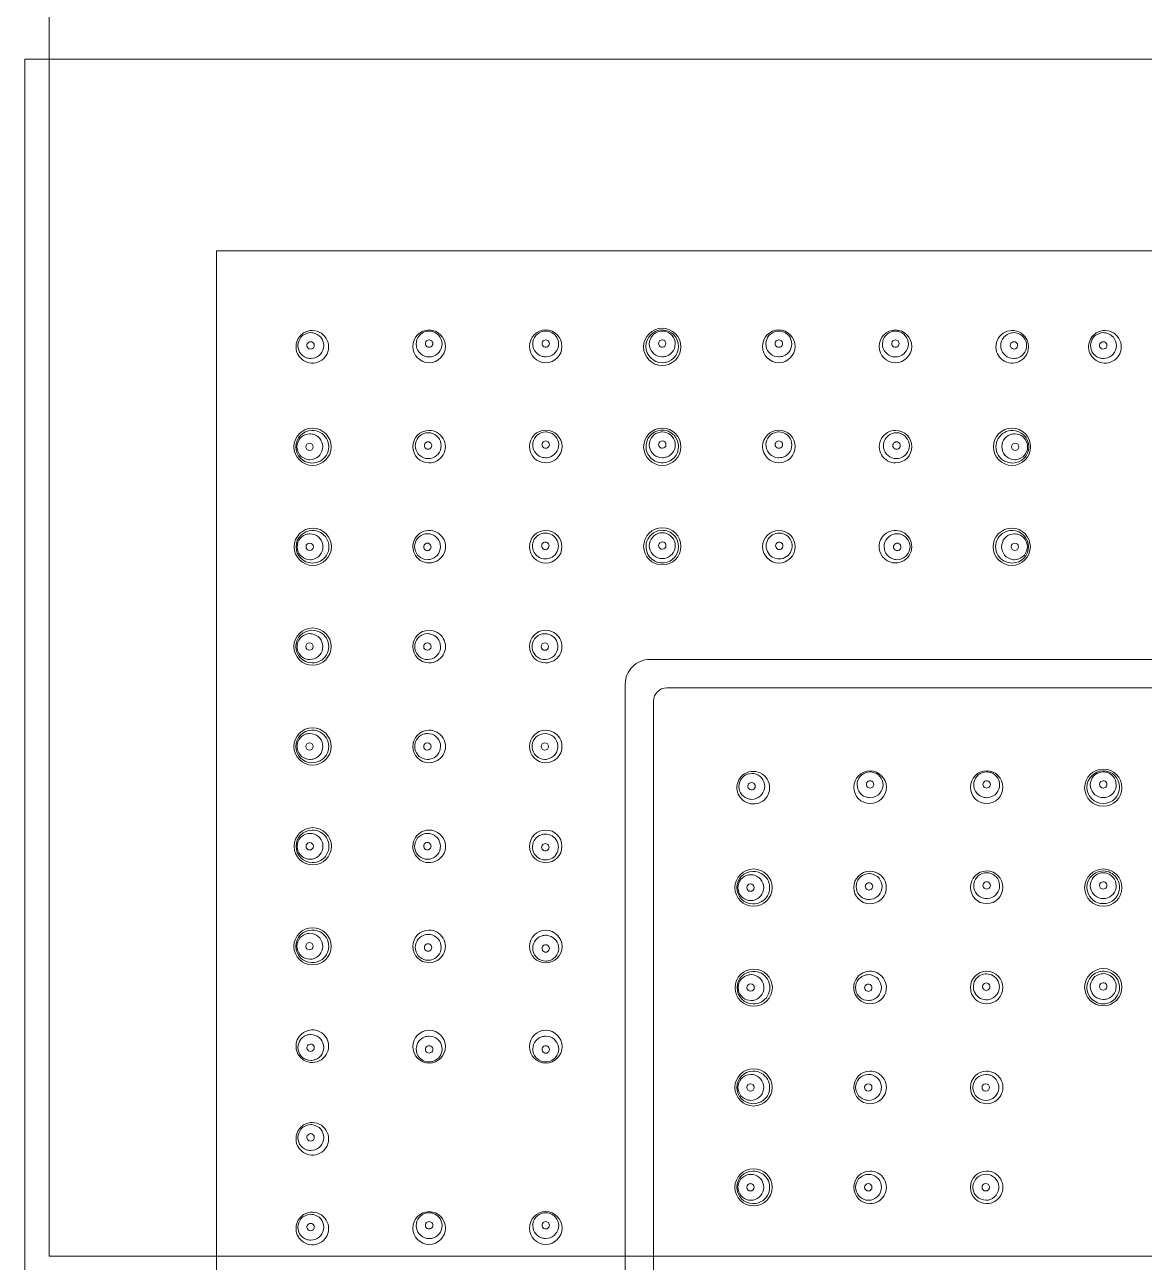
# Model space of a CAD drawing. Header units: metres. Extents: x -232 to 581, y 30 to 789.
# Drawn here: x 233.1104 to 233.2142, y 522.0939 to 522.2086 of the extents above; entities that cross this region are included whole.
import ezdxf

# ---------------------------------------------------------------- set-up
doc = ezdxf.new("R2010")
doc.units = ezdxf.units.M
doc.layers.add('ACERO', color=5, linetype='Continuous')
for name, color, linetype, lineweight in [('baños', 140, 'Continuous', 0), ('BOVEDILLA', 8, 'Continuous', 5), ('Columnas', 7, 'Continuous', 18)]:
    doc.layers.add(name, color=color, linetype=linetype, lineweight=lineweight)
doc.styles.get("Standard").update_dxf_attribs({"font": 'arial.ttf'})

# ---------------------------------------------------------------- blocks, each defined once
blk = doc.blocks.new('*U249')
at = {"layer": 'BOVEDILLA'}
blk.add_lwpolyline([(-0.2000000000001094, 0.25), (0.2000000000001023, 0.25), (0.2000000000001023, -0.25), (-0.2000000000001094, -0.25)], close=True, dxfattribs=at)
blk = doc.blocks.new('planta de entrepiso 20.03')
at = {"layer": 'ACERO', "color": 18, "linetype": 'ByBlock', "lineweight": -2, "true_color": 0x000000, "transparency": 16777216}
blk.add_blockref('*U249', (41.34198498640495, -36.66681850940245), dxfattribs=at)
blk = doc.blocks.new('A$C3bae67db')
at = {"layer": 'baños'}
for p, q in [((0.1443225757108735, 0.142043857970684), (0.1443225754321134, 0.05795731748658994)), ((0.1416938727786032, 0.1404659088862488), (0.1416938727786032, 0.05953413947369057)), ((0.05953425239812304, 0.05830626942536554), (0.1404660027303066, 0.05830626942536554)), ((0.05795743052766511, 0.05567756672882496), (0.1420428246007646, 0.05567756672882496))]:
    blk.add_line(p, q, dxfattribs=at)
for points in [[(0.2000001275641807, 0.2000000241799569), (1.275641352549428e-07, 0.2000000241799569), (1.275641352549428e-07, 2.417995403902751e-08), (0.2000001275641807, 2.417995403902751e-08)], [(0.1822216636463319, 0.1822215602621071), (0.01777859148198413, 0.1822215602621071), (0.01777859148198413, 0.0177784880978038), (0.1822216636463319, 0.0177784880978038)]]:
    blk.add_lwpolyline(points, close=True, dxfattribs=at)
for centre, radius in [((0.1139267016775989, 0.1000025633621178), 0.001726273626168971), ((0.1231651869033499, 0.1000025628189221), 0.001726273626168971), ((0.1324312144556075, 0.1000025628189221), 0.001726273626168971), ((0.1547765172470204, 0.0915192099047566), 0.001726273626168971), ((0.1640530075146867, 0.09154160218716001), 0.001726273626168971), ((0.09537011069431856, 0.0891052716333931), 0.0003427381330779128), ((0.1046301444341111, 0.0891052716333931), 0.0003427381330779128), ((0.09536712332959496, 0.0675740050237934), 0.001726273626168971), ((0.1046331317988347, 0.0675740050237934), 0.001726273626168971), ((0.1138886966356836, 0.06759639730619682), 0.001726273626168971), ((0.1231651869033499, 0.0675740050237934), 0.001726273626168971), ((0.1548145222889357, 0.05911304384883564), 0.001726273626168971), ((0.1640530075146867, 0.05911304439203136), 0.001726273626168971), ((0.173318640134104, 0.05911006940277375), 0.001726273626168971), ((0.1362579313056553, 0.04822083048440717), 0.0003427381330779128), ((0.1455179650454479, 0.04822083048440717), 0.0003427381330779128), ((0.1177224939035764, 0.02668658888557829), 0.001726273626168971), ((0.1269989841712427, 0.0267089811679817), 0.001726273626168971), ((0.1362545490080915, 0.02668658888557829), 0.001726273626168971), ((0.1455205574773313, 0.02668658888557829), 0.001726273626168971), ((0.1547761223141801, 0.0267089811679817), 0.001726273626168971), ((0.1640526125818464, 0.02668658888557829), 0.001726273626168971)]:
    blk.add_circle(centre, radius, dxfattribs=at)
for centre, radius, start, end in [((0.1138921335258942, 0.1000014311950324), 0.001506514668338149, 126.6365019344265, 180.0534909585633), ((0.1139883923346474, 0.1000060691141798), 0.001197938431549503, 359.8323604302385, 160.4660116733307), ((0.1139009838877314, 0.09999020582829843), 0.00152080370815291, 62.66042759306035, 126.6516953464654), ((0.1139074473687174, 0.1000000329565509), 0.001509106328667489, 15.44699995191785, 62.70706108587409), ((0.1231844412122314, 0.1000000324133552), 0.001509106328667489, 117.2929389141259, 164.5530000480822), ((0.1233439400072598, 0.1000060685709556), 0.001197938431549503, 19.53398832666936, 180.1676395697615), ((0.1231909046932174, 0.0999902052850743), 0.00152080370815291, 53.34830465353465, 117.3395724069396), ((0.1231997550550545, 0.1000014306518366), 0.001506514668338149, 359.9465090414367, 53.3634980655735), ((0.1324753326595669, 0.09998721846408642), 0.00152379913724904, 0.4815084169714707, 179.5184915830285), ((0.1327005071181588, 0.1000101427001923), 0.001193729488785252, 19.31883691994197, 180.4856673573453), ((0.1733140727449349, 0.1001681136695467), 0.001506273214753162, 99.63511704464479, 220.4695800463549), ((0.1734402821137078, 0.1000209591002701), 0.001200817506817739, 19.91561343165329, 180.0931729945744), ((0.1733119021703455, 0.1001518126118626), 0.001521988814155353, 328.366663832522, 99.45184743878444), ((0.1138921120802365, 0.1000036140691734), 0.001506496842203655, 180.1365117840078, 235.2142598131893), ((0.1139940529459977, 0.1000025937310554), 0.001204436081000226, 160.4002387764176, 180.1222094087611), ((0.1139875531652592, 0.09999905401377163), 0.001197933953633447, 179.9535721002179, 340.4661922248824), ((0.1139994284876025, 0.1000034537726933), 0.0003418063086853633, 359.4251909468629, 180.574809053137), ((0.1139994284876025, 0.1000016613177408), 0.0003417930261405343, 180.2743482528581, 359.7256517471419), ((0.1139818908565644, 0.1000025341220905), 0.001204434782080665, 340.4002334721913, 0.001426747796174793), ((0.1139136395447053, 0.1000023925303921), 0.001502509496179472, 325.0549561738853, 15.42316380291073), ((0.1231782490362434, 0.100002391987168), 0.001502509496179472, 164.5768361970892, 214.9450438261147), ((0.1233504414853428, 0.1000025335788948), 0.001204434782080665, 179.9985732522038, 199.5997665278087), ((0.1233447791768754, 0.09999905347057592), 0.001197933953633447, 199.5338077751176, 0.04642789978211763), ((0.1233689039610795, 0.1000034532294691), 0.0003418063086853633, 359.4251909468629, 180.574809053137), ((0.1233689039610795, 0.1000016607745167), 0.0003417930261405343, 180.2743482528581, 359.7256517471419), ((0.1231997765007122, 0.1000036135259492), 0.001506496842203655, 304.7857401868107, 359.8634882159906), ((0.1233382793959095, 0.1000025931878596), 0.001204436081000226, 359.8777905912389, 19.59976122358242), ((0.1324753326595669, 0.1000179995156927), 0.001523851350039296, 180.6758761340693, 359.3241238659307), ((0.1327146552545742, 0.1000025060600578), 0.001207837290240649, 180.1177322109262, 199.462431998533), ((0.1327026537757661, 0.09999550554436354), 0.001194191915340333, 199.3376033057018, 0.2167987931731728), ((0.1327375062136866, 0.1000045086041936), 0.0003407503923429775, 359.2459407059762, 180.7540592940236), ((0.1327375062136866, 0.1000005923474347), 0.0003407213562947965, 180.0955432162111, 359.9044567837889), ((0.1326609579090814, 0.09999552636644893), 0.001235887417606161, 0.2085192358103739, 19.35172783045692), ((0.1734356376564588, 0.1000188828871771), 0.001196171468180108, 179.9940856858028, 199.7164971101882), ((0.1734381148687785, 0.1000257161674298), 0.001200821812368165, 199.9835494131536, 0.09291659226688478), ((0.1734588334377545, 0.1000001475760754), 0.0003432313649668054, 110.3438179429309, 186.406851776728), ((0.1734560616412377, 0.1000000241799555), 0.000340463161306216, 186.4382666950108, 260.3435083406337), ((0.173458890532876, 0.1000020948653102), 0.0003414261719296849, 36.66222727331039, 110.4664079093241), ((0.1734582032268204, 0.1000024858231754), 0.0003417448353014675, 324.1962748123012, 36.54084338243083), ((0.1734427568749393, 0.1000277860672369), 0.00119617823364954, 359.9941310564691, 19.64854227943749), ((0.1139007706196367, 0.1000129530427145), 0.001519107682017091, 235.1470028587918, 325.0064798470243), ((0.1231911179613121, 0.1000129524994904), 0.001519107682017091, 214.9935201529758, 304.8529971412081), ((0.1733287946379019, 0.100157168698864), 0.001510474982378461, 219.7912758758021, 327.8576029366485), ((0.1734564565740779, 0.1000029991692131), 0.0003434622621792048, 260.361806671973, 324.2972788445858), ((0.1547774034986755, 0.09156306379213319), 0.001508167584307319, 0.9001850982249275, 179.1011506184335), ((0.1640521212630315, 0.09158545607456503), 0.001508167584307319, 0.8988493815665013, 179.0998149017747), ((0.1640501793613307, 0.09178627793871996), 0.001202478864778748, 0.3590424349740219, 159.9504803202513), ((0.1733287946379019, 0.09156480647271437), 0.001510474982378461, 32.14239706335145, 140.2087241241978), ((0.1547793454006037, 0.09176388565628812), 0.001202478864778748, 20.04951967974874, 179.640957565026), ((0.1547786320986884, 0.09180504966778003), 0.0003427216785174244, 0.3254488414049065, 179.6683356267581), ((0.1547913287991118, 0.09177124275450055), 0.001188702755491038, 0.00229199929753495, 19.91441721779088), ((0.1640381959625952, 0.09179363503690396), 0.001188702755491038, 160.0855827822087, 179.9977080007025), ((0.164050892663246, 0.09182744195018344), 0.0003427216785174244, 0.3316643732419094, 179.6745511585951), ((0.1640508924499695, 0.09183137253131335), 0.0003427216785175545, 180.3316643734357, 359.6745511584029), ((0.1733140727449349, 0.09155386150203171), 0.001506273214753162, 139.5304199536451, 260.3648829553553), ((0.1734356376564588, 0.09170309228440132), 0.001196171468180108, 160.2835028898118, 180.0059143141971), ((0.1734381148687785, 0.09169625900414857), 0.001200821812368165, 359.9070834077331, 160.0164505868466), ((0.1733119021703455, 0.09157016255971584), 0.001521988814155353, 260.5481525612156, 31.63333616747779), ((0.1734560616412377, 0.09172195099162295), 0.000340463161306216, 99.65649165936632, 173.5617333049894), ((0.1734564565740779, 0.09171897600236534), 0.0003434622621792048, 35.70272115541402, 99.63819332802701), ((0.1734582032268204, 0.09171948934840302), 0.0003417448353014675, 323.4591566175689, 35.80372518769882), ((0.0953673287696688, 0.0891897944403226), 0.001508196546264781, 359.5063520397071, 180.4925711315599), ((0.1046329263587609, 0.0891897944403226), 0.001508196546264781, 359.5074288684401, 180.4936479602929), ((0.113895818696335, 0.08918427319206756), 0.001515209523409549, 0.2469365196410936, 179.7554027190644), ((0.1231909587704081, 0.08918567323299698), 0.001515209523409549, 0.244597280935595, 179.7530634803589), ((0.1324749763084014, 0.08917733031159258), 0.001523801172583426, 0.5737534540958034, 179.4252485220948), ((0.154777441690177, 0.09153326621159508), 0.001508967363600021, 177.9698192432843, 2.177052033884066), ((0.1547655772292469, 0.09177146657094326), 0.001188687084480606, 180.0022010002266, 199.679499075616), ((0.1547775826986904, 0.09177882397440484), 0.001202472454991783, 199.8169514147223, 359.6410310933491), ((0.1547786323117375, 0.09180898024888151), 0.0003427216785175545, 180.3254488415971, 359.6683356265643), ((0.1640520830717573, 0.09155565849399849), 0.001508967363600021, 177.8229479661159, 2.030180756715632), ((0.1640519420630167, 0.09180121625680826), 0.001202472454991783, 180.358968906651, 340.1830485852777), ((0.1640639475326875, 0.09179385885334668), 0.001188687084480606, 340.320500924384, 359.9977989997734), ((0.1734402821137078, 0.09170101607130832), 0.001200817506817739, 179.9068270054256, 340.0843865683467), ((0.1734588334377545, 0.09172182759550296), 0.0003432313649668054, 173.5931482232722, 249.6561820570691), ((0.173458890532876, 0.09171988030626821), 0.0003414261719296849, 249.5335920906759, 323.3377727266896), ((0.1734427568749393, 0.09169418910434146), 0.00119617823364954, 340.3514577205627, 0.005868943530813565), ((0.0953710932307672, 0.08911670710454445), 0.001200198361899698, 180.0407498063049, 160.2387492971683), ((0.1046291618976625, 0.08911670710454445), 0.001200198361899698, 19.76125070283169, 359.9592501936951), ((0.1139618107721958, 0.08915878990261916), 0.001201160729709154, 157.4823809651803, 188.7029098754976), ((0.1139617511234405, 0.08917485403923564), 0.001195045438537086, 22.2327774254911, 158.1927723495052), ((0.113961810779017, 0.08915878990091386), 0.001201160736598691, 327.0834398431392, 22.94316871134812), ((0.1233429270056945, 0.0891941807547525), 0.001198002774692498, 19.54098476406944, 175.6504272075318), ((0.1233677063584651, 0.08919135762729269), 0.0003418119665338834, 359.8552793012769, 180.1515735499855), ((0.1233373638557964, 0.08919085208759014), 0.001204359554630129, 359.9984916965058, 19.6016971446696), ((0.1326996708607453, 0.08919975367322053), 0.001193765215403577, 19.32207125938354, 180.3634045924782), ((0.1327365518374677, 0.08919407473907626), 0.0003407568798300127, 359.6753688899595, 180.6539242679389), ((0.13268742587519, 0.08919229810322093), 0.001207791056576054, 359.9972663805075, 19.46362926669158), ((0.09536732874329346, 0.08918700170280403), 0.001508175096699564, 180.3864785172691, 359.6124446539787), ((0.09529917106959829, 0.08913625529719837), 0.001128460337495796, 160.0025846814546, 181.0359251744131), ((0.1046329263851362, 0.08918700170280403), 0.001508175096699564, 180.3875553460212, 359.6135214827309), ((0.1047010840588314, 0.08913625529719837), 0.001128460337495796, 358.9640748255869, 19.99741531854547), ((0.1138958184205308, 0.0891977844425682), 0.001515211808342921, 180.2663152946292, 359.7360239440766), ((0.1139618107794718, 0.08915878990125492), 0.001201160737011495, 188.7029097774981, 327.0834398944908), ((0.1139779994607011, 0.0891510714640944), 0.0003418119665339049, 179.8484264500145, 0.1447206987231602), ((0.1139779995664298, 0.08915283907781912), 0.0003418119665338834, 359.8484264500146, 180.1447206987231), ((0.1231909590462124, 0.08919918448349762), 0.001515211808342921, 180.2639760559234, 359.7336847053708), ((0.1233541292344285, 0.08919191523292369), 0.001209345381516621, 175.5836531630927, 199.5814432629045), ((0.1233437258139816, 0.08918731661173496), 0.001198002720139636, 199.5409825423229, 0.1675718781782871), ((0.1233677064641938, 0.08918959001353954), 0.0003418119665339049, 179.8552793012768, 0.1515735499854856), ((0.1324749765769297, 0.08920814127750276), 0.001523803867774046, 180.5837768436947, 359.4152251325286), ((0.1327137207135252, 0.08919212453655945), 0.001207791059114692, 179.9972673894018, 199.4636292400845), ((0.1327014757236498, 0.08918466896670196), 0.001193765217027741, 199.3220713678814, 0.3634036108910048), ((0.1327365630131112, 0.08919018572040471), 0.0003407458622599414, 180.0000000000635, 0.3292931579268081), ((0.154786836550576, 0.08073556000089965), 0.001509211767642307, 346.828532229629, 179.243894026229), ((0.1547810611678155, 0.0808845148123929), 0.001200928035992184, 19.83266307732556, 180.07419896696), ((0.1640625269920033, 0.0807391002448945), 0.001510641993610608, 0.5809473250861245, 179.4860116572814), ((0.1641505201607938, 0.08082154378626782), 0.001200928035992184, 359.92580103304, 160.1673369226745), ((0.1733614606739788, 0.08071486925328131), 0.001523564837230641, 0.5749321923366639, 179.4273566964525), ((0.1735862064351945, 0.08073844151624243), 0.00119389333313216, 359.6410510969565, 160.6700218788731), ((0.1547853672098167, 0.0807235303286653), 0.001507949430811743, 178.7861149333493, 347.2863113225147), ((0.1547798548890764, 0.08088295959148795), 0.00119972075021922, 180, 199.6894084976491), ((0.1547802005598182, 0.08088561439151576), 0.001200943033476937, 199.8031047080193, 0.06684714840780348), ((0.1547664994543734, 0.08089826109928921), 0.0003424123588573842, 0.09251265869286474, 180.098022152865), ((0.1547664995091704, 0.08089822817506942), 0.0003424123588572697, 180.092512941707, 0.09802186985085153), ((0.1547814238101832, 0.08088707946535223), 0.001199718968097798, 359.996946844907, 19.72332169044347), ((0.1640625266116071, 0.08073975106810494), 0.001510635915196017, 179.5106951228642, 0.5562638595076828), ((0.1641513807687911, 0.08082264336539069), 0.001200943033476937, 179.9331528515922, 340.1968952919807), ((0.1641501575181987, 0.08082410843922716), 0.001199718968097798, 160.2766783095566, 180.003053155093), ((0.1641650818194389, 0.08083525714891593), 0.0003424123588572697, 179.9019781301492, 359.907487058293), ((0.164165081874236, 0.08083529007316415), 0.0003424123588573842, 359.901977847135, 179.9074873413072), ((0.1641517264395329, 0.08081998856536288), 0.00119972075021922, 340.3105915023508, 0), ((0.1733614600732576, 0.0807449452451543), 0.001523560504830024, 180.5584262577229, 359.4438626310407), ((0.173584445973594, 0.08072361626693336), 0.001193893552601191, 179.6382842799193, 340.6700129615115), ((0.1735982511823035, 0.08073115342241621), 0.001207674969753276, 160.5328952600329, 180), ((0.1736210393162505, 0.08073312284150447), 0.0003407760450880885, 359.6740150187168, 180.3195815854411), ((0.1736210391018371, 0.0807292832488109), 0.0003407760450881728, 179.6740150186533, 0.3195815855062213), ((0.1735724013722315, 0.0807309041129507), 0.00120767496975197, 340.5328952513857, 0.00274696578805152), ((0.09536749553893742, 0.07839150085185764), 0.001508573317714411, 358.8207356911439, 181.1783762100055), ((0.09536814589654341, 0.07823566580440655), 0.00120197248215199, 0.1605960866830021, 160.2331046607045), ((0.1046327595894923, 0.07839150085185764), 0.001508573317714411, 358.8216237899945, 181.1792643088561), ((0.1046321092318863, 0.07823566580440655), 0.00120197248215199, 19.76689533929529, 179.839403913317), ((0.1138975465984799, 0.07839207688228811), 0.001507949430811743, 12.71368867748525, 181.2138850666507), ((0.1138923799484814, 0.07822999281943765), 0.001200943033476937, 359.9331528515922, 160.1968952919805), ((0.1231747060002704, 0.07837585614284848), 0.001510635915196017, 359.4437361404923, 180.4893048771358), ((0.1232635601574543, 0.07829296384556272), 0.001200943033476937, 19.80310470801955, 180.0668471484078), ((0.132474034394761, 0.0783676869765415), 0.001523560504830024, 0.5561373689593011, 179.441573742277), ((0.1326970202950974, 0.07838901595476244), 0.001193893552601191, 19.32998703848845, 180.3617157200807), ((0.09536749544457734, 0.07837916770522924), 0.001508369991397104, 180.7099927432195, 359.2891192542868), ((0.09536296503841868, 0.0782389326812094), 0.001195992791243886, 160.2964487053673, 179.9991928352202), ((0.0953689405916407, 0.07824231153565364), 0.001201973046303671, 180.1602606542315, 340.0846719199311), ((0.09536871337598996, 0.0782146922411684), 0.0003427171174496419, 0.1454795033560317, 179.8585834045856), ((0.09536871331505381, 0.07821640832047905), 0.000342717117449731, 180.1454795032274, 359.8585834046492), ((0.0953741167763269, 0.0782390521825036), 0.001195996880989198, 340.1470106921285, 359.9991694389859), ((0.1046327596838523, 0.07837916770522924), 0.001508369991397104, 180.7108807457132, 359.2900072567805), ((0.1046261383523301, 0.0782390521825036), 0.001195996880989198, 180.0008305610141, 199.8529893078715), ((0.104631314536789, 0.07824231153565364), 0.001201973046303671, 199.915328080069, 359.8397393457685), ((0.1046315417524397, 0.0782146922411684), 0.0003427171174496419, 0.1414165954143968, 179.854520496644), ((0.1046315418133759, 0.07821640832047905), 0.000342717117449731, 180.1414165953509, 359.8545204967726), ((0.104637290090011, 0.0782389326812094), 0.001195992791243886, 0.0008071647797915169, 19.70355129463271), ((0.1138990159392392, 0.07838004721005376), 0.001509211767642307, 180.756105973771, 13.17146777037103), ((0.1138932405564788, 0.07823109239856052), 0.001200928035992184, 179.92580103304, 340.1673369226742), ((0.1138920342777396, 0.07823264761946547), 0.00119972075021922, 160.3105915023508, 180), ((0.1138786788430366, 0.0782173461116642), 0.0003424123588573842, 179.9019778471349, 359.9074873413071), ((0.1138786788978337, 0.078217379035884), 0.0003424123588572697, 359.9019781301491, 179.907487058293), ((0.1138936031990738, 0.07822852774560118), 0.001199718968097798, 340.2766783095563, 0.003053155092960894), ((0.1231747063806665, 0.07837650696605891), 0.001510641993610608, 180.5139883427186, 359.4190526749139), ((0.1232623369068619, 0.07829149877172625), 0.001199718968097798, 179.996946844907, 199.7233216904437), ((0.123262699549457, 0.07829406342468559), 0.001200928035992184, 199.8326630773257, 0.07419896695995848), ((0.1232772612081021, 0.07828035006203748), 0.0003424123588572697, 0.09251294170702966, 180.0980218698508), ((0.1232772612628992, 0.07828031713778927), 0.0003424123588573842, 180.0925126586928, 0.09802215286506169), ((0.1232639058281961, 0.07829561864559054), 0.00119972075021922, 0, 19.68940849764915), ((0.1324740349954823, 0.0783977629684145), 0.001523564837230641, 180.5726433035458, 359.4250678076634), ((0.1327108255040343, 0.07838147879927959), 0.001207674969753276, 180, 199.4671047399674), ((0.1326987807566979, 0.07837419070545337), 0.00119389333313216, 199.3299781211269, 0.3589489030434814), ((0.1327336134233406, 0.0783833489728849), 0.0003407760450881728, 359.6804184144938, 180.3259849813467), ((0.1327336136377539, 0.07837950938019134), 0.0003407760450880885, 179.6804184145589, 0.3259849812831996), ((0.1326849756937349, 0.07838172810874511), 0.00120767496975197, 359.997253034212, 19.4671047486143), ((0.1547836390318675, 0.06991782276838521), 0.001515211808342921, 0.2639760559234214, 179.7336847053708), ((0.1640787796575491, 0.0699164227274558), 0.001515211808342921, 0.2663152946292405, 179.7360239440766), ((0.1733624022554263, 0.06990449094419304), 0.001523803867774046, 0.5847748674714536, 179.4162231563053), ((0.1548496313835326, 0.06995681730833425), 0.001201160729709154, 171.2970901245023, 202.5176190348198), ((0.1548496313908085, 0.0699568173096985), 0.001201160737011495, 32.91656010550902, 171.2970902225019), ((0.1548658200720379, 0.06996453574685901), 0.0003418119665339049, 359.8552793012769, 180.1515735499855), ((0.1548496313903538, 0.06995681731003955), 0.001201160736598691, 337.0568312886517, 32.91656015686062), ((0.1642419498457652, 0.06992369197802972), 0.001209345381516621, 160.4185567370938, 184.4163468369075), ((0.1642315464253183, 0.06992829059921846), 0.001198002720139636, 359.8324281218217, 160.4590174576769), ((0.1642555270755306, 0.06992601719741387), 0.0003418119665339049, 359.8484264500146, 180.1447206987231), ((0.1736011463920217, 0.06992050768513636), 0.001207791059114692, 160.5363707599157, 180.0027326105982), ((0.1735889014021463, 0.06992796325499384), 0.001193765217027741, 359.636596389109, 160.6779286321186), ((0.1736239886916078, 0.06992244650129109), 0.0003407458622599414, 359.6707068420732, 179.9999999999365), ((0.09536732375926249, 0.06756132956913774), 0.001508910434373833, 357.9993150835641, 182.0003996025396), ((0.1046329313691672, 0.06756132956913774), 0.001508910434373833, 357.9996003974603, 182.0006849164359), ((0.1138896210788403, 0.06758234099935834), 0.001508967363600021, 357.8229479661159, 182.0301807567156), ((0.1231642624604206, 0.06755994871695492), 0.001508967363600021, 357.9698192432843, 182.1770520338841), ((0.1324266470664384, 0.0675587707196641), 0.001506273214753162, 99.63511704464473, 220.4695800463546), ((0.132424476491849, 0.06754246966197996), 0.001521988814155353, 328.3666638325218, 99.45184743878438), ((0.1547836393076718, 0.06993133401888585), 0.001515209523409549, 180.2445972809356, 359.7530634803589), ((0.1548495717347773, 0.06994075317171777), 0.001195045438537086, 201.8072276504948, 337.7672225745089), ((0.1548658201777666, 0.06996276813313429), 0.0003418119665338834, 179.8552793012768, 0.1515735499854856), ((0.1640787793817449, 0.06992993397795644), 0.001515209523409549, 180.2469365196411, 359.7554027190644), ((0.1642307476170313, 0.06992142645620092), 0.001198002774692498, 184.3495727924682, 340.4590152359306), ((0.1642555269698018, 0.06992424958366072), 0.0003418119665338834, 179.8484264500145, 0.1447206987231602), ((0.1642251844671332, 0.06992475512336327), 0.001204359554630129, 340.3983028553304, 0.00150830349425744), ((0.173362401986898, 0.06993530191010322), 0.001523801172583426, 180.5747514779052, 359.4262465459042), ((0.1735870965392419, 0.06991287854847528), 0.001193765215403577, 179.6365954075218, 340.6779287406163), ((0.1736239775159643, 0.06991855748261955), 0.0003407568798300127, 179.346075732061, 0.324631110040522), ((0.1735748515534592, 0.06992033411847487), 0.001207791056576054, 340.5363707333082, 0.002733619492575247), ((0.09535497519681257, 0.06732625400791648), 0.001188978101211688, 160.3206322798199, 179.9979251928167), ((0.09536676056376336, 0.06731936279231121), 0.001202398407140004, 0.3318408663501854, 160.2005550083285), ((0.1046334945648937, 0.06731936279231121), 0.001202398407140004, 19.79944499167146, 179.6681591336499), ((0.1046452799316171, 0.06732625400791648), 0.001188978101211688, 0.002074807183306674, 19.67936772018006), ((0.1138777566179101, 0.06734414064001015), 0.001188687084480606, 160.3205009243842, 179.9977989997734), ((0.1138897620873536, 0.06733678323654857), 0.001202472454991783, 0.3589689066509878, 160.1830485852777), ((0.1231641214516799, 0.06731439095414515), 0.001202472454991783, 19.81695141472233, 179.641031093349), ((0.1231761269213507, 0.06732174835760674), 0.001188687084480606, 0.002201000226615922, 19.67949907561579), ((0.1325528564352112, 0.06741161615038749), 0.001200817506817739, 19.91561343165329, 180.0931729945744), ((0.1325714648543794, 0.0673927519154276), 0.0003414261719296849, 36.66222727331041, 110.4664079093241), ((0.1325553311964427, 0.06741844311735434), 0.00119617823364954, 359.9941310564691, 19.64854227943749), ((0.09536732368673029, 0.06753224788808865), 0.001508175294152605, 180.8961877184803, 359.1035269676771), ((0.09536844225425511, 0.06733361572710095), 0.001202467430117421, 180.3487255595719, 339.9526601246038), ((0.09536760711961279, 0.06728917523130207), 0.0003427214496676189, 0.3212440237048805, 179.6801582375024), ((0.09536760707254643, 0.06729300994097542), 0.0003427214496652206, 180.3212439525, 359.6801583086421), ((0.09538014580965637, 0.0673263715315997), 0.001188992995398989, 340.0872666414435, 359.9978397821129), ((0.1046329314416994, 0.06753224788808865), 0.001508175294152605, 180.8964730323229, 359.1038122815197), ((0.1046201093187733, 0.0673263715315997), 0.001188992995398989, 180.0021602178871, 199.9127333585565), ((0.1046318128741746, 0.06733361572710095), 0.001202467430117421, 200.0473398753963, 359.651274440428), ((0.1046326480088169, 0.06728917523130207), 0.0003427214496676189, 0.319841762497594, 179.6787559762952), ((0.1046326480558832, 0.06729300994097542), 0.0003427214496652206, 180.3198416913579, 359.6787560475), ((0.1138895828873387, 0.06755254341882022), 0.001508167584307319, 180.8988493815665, 359.0998149017747), ((0.1138915247892669, 0.06735172155466529), 0.001202478864778748, 180.359042434974, 339.950480320251), ((0.1138908117004007, 0.0673066269620719), 0.0003427216785175545, 0.3316643734356975, 179.6745511584029), ((0.1138908114873516, 0.06731055754317339), 0.0003427216785174244, 180.3316643732419, 359.6745511585951), ((0.1139035081880024, 0.06734436445645287), 0.001188702755491038, 340.0855827822089, 359.9977080007025), ((0.1231643006516947, 0.06753015113638838), 0.001508167584307319, 180.9001850982251, 359.1011506184335), ((0.1231503753512584, 0.06732197217404945), 0.001188702755491038, 180.0022919992975, 199.9144172177909), ((0.1231623587499939, 0.06732932927223345), 0.001202478864778748, 200.049519679749, 359.640957565026), ((0.1231630718386327, 0.06728423467964006), 0.0003427216785175545, 0.325448841597066, 179.6683356265643), ((0.1231630720519092, 0.06728816526076997), 0.0003427216785174244, 180.3254488414049, 359.6683356267581), ((0.1324413689594053, 0.06754782574898144), 0.001510474982378461, 219.7912758758021, 327.8576029366483), ((0.1325482119779622, 0.06740953993729448), 0.001196171468180108, 179.9940856858028, 199.7164971101882), ((0.1325506891902819, 0.06741637321754723), 0.001200821812368165, 199.9835494131534, 0.09291659226688478), ((0.1325714077592579, 0.06739080462619285), 0.0003432313649668054, 110.3438179429309, 186.4068517767278), ((0.1325686359629685, 0.06739068123007286), 0.000340463161306216, 186.4382666950108, 260.3435083406337), ((0.1325690308955814, 0.06739365621933047), 0.0003434622621792048, 260.361806671973, 324.2972788445857), ((0.1325707775483238, 0.06739314287329279), 0.0003417448353014675, 324.1962748123012, 36.54084338243083), ((0.1547799326915733, 0.05911199314178006), 0.001506496842203655, 124.7857401868107, 179.8634882159906), ((0.154875373776596, 0.05911655319718179), 0.001197933953633447, 19.53380777511743, 180.0464278997821), ((0.1547885912309734, 0.0591026541682389), 0.001519107682017091, 34.99352015297554, 124.8529971412081), ((0.1548014601560421, 0.0591132146805613), 0.001502509496179472, 344.5768361970892, 34.94504382611471), ((0.1640660696475802, 0.05911321522378543), 0.001502509496179472, 145.0549561738853, 195.4231638029107), ((0.1640789385726489, 0.05910265471146303), 0.001519107682017091, 55.14700285879173, 145.006479847024), ((0.1642325997879848, 0.0591165537403775), 0.001197933953633447, 359.9535721002179, 160.4661922248826), ((0.164087597112049, 0.05911199368500419), 0.001506496842203655, 0.1365117840078115, 55.21425981318934), ((0.1733627583378361, 0.05909463270600313), 0.001523851350039296, 0.6758761340693334, 179.3241238659307), ((0.1735900794542626, 0.05911712667733227), 0.001194191915340333, 359.7832012068268, 160.6623966942982), ((0.1404660027303066, 0.05953413947369057), 0.001227870048324664, 270.0000000025664, 359.999999989801), ((0.154779954137231, 0.05911417601592106), 0.001506514668338149, 179.9465090414367, 233.3634980655736), ((0.1548818735573345, 0.05911301347989806), 0.001204436081000226, 179.8777905912389, 199.5997612235822), ((0.1548762129459842, 0.05910953809677366), 0.001197938431549503, 199.5339883266693, 0.1676395697615085), ((0.1548872490989393, 0.05911215343826015), 0.0003418063086853633, 179.425190946863, 0.5748090531370391), ((0.1548872490989393, 0.05911394589321262), 0.0003417930261405343, 0.274348252858073, 179.7256517471419), ((0.1547952679800542, 0.0591155742544025), 0.001509106328667489, 297.2929389141258, 344.5530000480824), ((0.1548697114679012, 0.05911307308886293), 0.001204434782080665, 359.9985732522038, 19.5997665278087), ((0.1640722618235682, 0.05911557479759821), 0.001509106328667489, 195.4469999519176, 242.7070610858742), ((0.1642317606185966, 0.05910953863999779), 0.001197938431549503, 179.8323604302385, 340.4660116733306), ((0.1642382620966796, 0.05911307363205864), 0.001204434782080665, 160.4002334721913, 180.0014267477962), ((0.1642567245724162, 0.05911215398148428), 0.0003418063086853633, 179.425190946863, 0.5748090531370391), ((0.1642567245724162, 0.05911394643643675), 0.0003417930261405343, 0.274348252858073, 179.7256517471419), ((0.1640875756663913, 0.05911417655911677), 0.001506514668338149, 306.6365019344262, 0.05349095856325577), ((0.1642261000072462, 0.05911301402309377), 0.001204436081000226, 340.4002387764178, 0.1222094087611261), ((0.1733627583378361, 0.05912541375760938), 0.00152379913724904, 180.4815084169715, 359.5184915830285), ((0.1735879327966554, 0.05910248952150354), 0.001193729488785252, 179.5143326426547, 340.681163080058), ((0.1736020809330707, 0.05911012616163802), 0.001207837290240649, 160.537568001467, 179.8822677890738), ((0.1736249318921832, 0.05910812361750217), 0.0003407503923429775, 179.2459407059764, 0.7540592940235616), ((0.1736249318921832, 0.05911203987426106), 0.0003407213562947965, 0.09554321621105726, 179.904456783789), ((0.173548383587578, 0.05911710585524688), 0.001235887417606161, 340.6482721695432, 359.7914807641897), ((0.1420439517716545, 0.05795619038922695), 0.002278623939186942, 269.971657394038, 0.02834075572858865), ((0.1547888044990682, 0.05912540138265499), 0.00152080370815291, 233.3483046535347, 297.3395724069396), ((0.1640787253045541, 0.05912540192587912), 0.00152080370815291, 242.6604275930603, 306.6516953464655), ((0.09158715569695097, 0.04829288916263508), 0.001523801172583426, 0.5737534540958034, 179.4252485220948), ((0.09181185024929484, 0.04831531252426302), 0.001193765215403577, 19.32207125938375, 180.3634045924782), ((0.108413099431365, 0.04829288916263508), 0.001523801172583426, 0.5747514779052038, 179.4262465459042), ((0.1081884048790211, 0.04831531252426302), 0.001193765215403577, 359.6365954075218, 160.6779287406167), ((0.1176971169693584, 0.04830123208403947), 0.001515209523409549, 0.2469365196410936, 179.7554027190644), ((0.117545148734072, 0.04830973960579499), 0.001198002774692498, 4.349572792468204, 160.4590152359306), ((0.1269922570434314, 0.04829983204311006), 0.001515209523409549, 0.244597280935595, 179.7530634803589), ((0.1269263246163259, 0.04829041289027813), 0.001195045438537086, 21.80722765049478, 157.7672225745089), ((0.1362551493810056, 0.04830535329136509), 0.001508196546264781, 359.5063520397071, 180.4925711315599), ((0.136258913842104, 0.04823226595558694), 0.001200198361899698, 180.0407498063049, 160.2387492971683), ((0.1455207469700976, 0.04830535329136509), 0.001508196546264781, 359.5074288684401, 180.4936479602929), ((0.1455169825089992, 0.04823226595558694), 0.001200198361899698, 19.76125070283169, 359.9592501936951), ((0.1547836393076718, 0.04829983204311006), 0.001515209523409549, 0.2469365196410936, 179.7554027190644), ((0.1548495717347773, 0.04829041289027813), 0.001195045438537086, 22.2327774254911, 158.1927723495052), ((0.1640787793817449, 0.04830123208403947), 0.001515209523409549, 0.244597280935595, 179.7530634803589), ((0.1642307476170313, 0.04830973960579499), 0.001198002774692498, 19.54098476406944, 175.6504272075318), ((0.173362401986898, 0.04828991417337747), 0.001523801172583426, 0.5737534540958034, 179.4252485220948), ((0.1735870965392419, 0.04831233753500541), 0.001193765215403577, 19.32207125938332, 180.3634045924782), ((0.09158715596547928, 0.04832370012851683), 0.001523803867774046, 180.5837768436947, 359.4152251325286), ((0.0918259001020747, 0.04830768338760194), 0.001207791059114692, 179.9972673894018, 199.4636292400843), ((0.0918136551121993, 0.04830022781774446), 0.001193765217027741, 199.3220713678814, 0.3634036108910048), ((0.09184873122601722, 0.04830963359011875), 0.0003407568798300127, 359.6753688899595, 180.6539242679389), ((0.09184874240166074, 0.04830574457144721), 0.0003407458622599414, 180.0000000000635, 0.3292931579268081), ((0.09179960526373954, 0.04830785695426343), 0.001207791056576054, 359.9972663805075, 19.4636292666918), ((0.1084130991628367, 0.04832370012851683), 0.001523803867774046, 180.5847748674714, 359.4162231563053), ((0.1081866000161167, 0.04830022781774446), 0.001193765217027741, 179.636596389109, 340.6779286321186), ((0.1082006498645764, 0.04830785695426343), 0.001207791056576054, 160.5363707333082, 180.0027336194925), ((0.1081515239022988, 0.04830963359011875), 0.0003407568798300127, 359.346075732061, 180.3246311100405), ((0.1081515127266552, 0.04830574457144721), 0.0003407458622599414, 179.6707068420732, 359.9999999999364), ((0.1081743550262413, 0.04830768338760194), 0.001207791059114692, 340.5363707599157, 0.002732610598238034), ((0.1176971166935541, 0.04831474333454011), 0.001515211808342921, 180.2663152946292, 359.7360239440766), ((0.1175443499257849, 0.04830287546277745), 0.001198002720139636, 179.8324281218217, 340.4590174576773), ((0.11755071188397, 0.04830641093863264), 0.001204359554630129, 160.3983028553304, 180.0015083034943), ((0.1175203693813014, 0.04830691647830676), 0.0003418119665338834, 359.8484264500146, 180.1447206987231), ((0.1175203692755726, 0.04830514886458204), 0.0003418119665339049, 179.8484264500145, 0.1447206987231602), ((0.117533946505338, 0.04830747408396618), 0.001209345381516621, 340.4185567370955, 4.416346836907127), ((0.1269922573192357, 0.0483133432936107), 0.001515211808342921, 180.2639760559234, 359.7336847053708), ((0.1269262649607494, 0.04827434875192793), 0.001201160736598691, 157.0568312886517, 212.9165601568606), ((0.1269100761733366, 0.04826839792886162), 0.0003418119665338834, 359.8552793012769, 180.1515735499855), ((0.1269100762790654, 0.04826663031510847), 0.0003418119665339049, 179.8552793012768, 0.1515735499854856), ((0.1269262649675706, 0.04827434875366166), 0.001201160729709154, 351.2970901245022, 22.51761903481942), ((0.1362551493546302, 0.04830256055384652), 0.001508175096699564, 180.3864785172691, 359.6124446539787), ((0.1361869916809351, 0.04825181414821245), 0.001128460337495796, 160.0025846814546, 181.0359251744131), ((0.145520746996473, 0.04830256055384652), 0.001508175096699564, 180.3875553460212, 359.6135214827309), ((0.1455889046701682, 0.04825181414821245), 0.001128460337495796, 358.9640748255869, 19.99741531854547), ((0.1547836390318675, 0.0483133432936107), 0.001515211808342921, 180.2663152946292, 359.7360239440766), ((0.1548496313835326, 0.04827434875366166), 0.001201160729709154, 157.4823809651801, 188.7029098754977), ((0.1548658201777666, 0.04826839792886162), 0.0003418119665338834, 359.8484264500146, 180.1447206987231), ((0.1548658200720379, 0.04826663031510847), 0.0003418119665339049, 179.8484264500145, 0.1447206987231602), ((0.1548496313903538, 0.04827434875192793), 0.001201160736598691, 327.0834398431394, 22.94316871134834), ((0.1640787796575491, 0.04831474333454011), 0.001515211808342921, 180.2639760559234, 359.7336847053708), ((0.1642419498457652, 0.04830747408396618), 0.001209345381516621, 175.5836531630925, 199.5814432629045), ((0.1642315464253183, 0.04830287546277745), 0.001198002720139636, 199.5409825423227, 0.1675718781782871), ((0.1642555269698018, 0.04830691647830676), 0.0003418119665338834, 359.8552793012769, 180.1515735499855), ((0.1642555270755306, 0.04830514886458204), 0.0003418119665339049, 179.8552793012768, 0.1515735499854856), ((0.1642251844671332, 0.04830641093863264), 0.001204359554630129, 359.9984916965058, 19.6016971446696), ((0.1733624022554263, 0.04832072513925922), 0.001523803867774046, 180.5837768436947, 359.4152251325286), ((0.1736011463920217, 0.04830470839834433), 0.001207791059114692, 179.9972673894018, 199.4636292400843), ((0.1735889014021463, 0.04829725282848685), 0.001193765217027741, 199.3220713678814, 0.3634036108910048), ((0.1736239775159643, 0.04830665860086114), 0.0003407568798300127, 359.6753688899595, 180.6539242679389), ((0.1736239886916078, 0.0483027695821896), 0.0003407458622599414, 180.0000000000635, 0.3292931579268081), ((0.1735748515534592, 0.04830488196500582), 0.001207791056576054, 359.9972663805075, 19.46362926669136), ((0.1269262649602947, 0.04827434875229741), 0.001201160737011495, 212.9165601055094, 351.2970902225019), ((0.1548496313908085, 0.04827434875229741), 0.001201160737011495, 188.7029097774981, 327.0834398944909), ((0.09158621378331055, 0.037483245827584), 0.001523560504830024, 0.5561373689593011, 179.441573742277), ((0.09180919968364698, 0.03750457480577651), 0.001193893552601191, 19.32998703848845, 180.3617157200807), ((0.09179715508228448, 0.0374972869597876), 0.00120767496975197, 359.997253034212, 19.4671047486143), ((0.1084140413450054, 0.037483245827584), 0.001523560504830024, 0.5584262577229699, 179.4438626310407), ((0.1082031000460315, 0.0374972869597876), 0.00120767496975197, 160.5328952513857, 180.002746965788), ((0.108191055444669, 0.03750457480577651), 0.001193893552601191, 359.6382842799194, 160.6700129615116), ((0.1177133697394961, 0.03749141499386255), 0.001510635915196017, 359.5106951228642, 180.5562638595077), ((0.1176245155823121, 0.03740852269660522), 0.001200943033476937, 359.9331528515922, 160.1968952919803), ((0.1269905291412865, 0.0375076357333306), 0.001507949430811743, 358.7861149333493, 167.2863113225147), ((0.126995695791285, 0.03734555167048015), 0.001200943033476937, 19.80310470801934, 180.0668471484078), ((0.1362553161502742, 0.03750705970290014), 0.001508573317714411, 358.8207356911439, 181.1783762100055), ((0.1362559665078802, 0.03735122465544904), 0.00120197248215199, 0.1605960866830021, 160.2331046607047), ((0.145520580200829, 0.03750705970290014), 0.001508573317714411, 358.8216237899945, 181.1792643088561), ((0.145519929843223, 0.03735122465544904), 0.00120197248215199, 19.76689533929529, 179.839403913317), ((0.1547853672098167, 0.0375076357333306), 0.001507949430811743, 12.71368867748525, 181.2138850666507), ((0.1547802005598182, 0.03734555167048015), 0.001200943033476937, 359.9331528515922, 160.1968952919803), ((0.1640625266116071, 0.03749141499386255), 0.001510635915196017, 359.4437361404923, 180.4893048771358), ((0.1641513807687911, 0.03740852269660522), 0.001200943033476937, 19.80310470801934, 180.0668471484078), ((0.1733614600732576, 0.03748027083832639), 0.001523560504830024, 0.5561373689593011, 179.441573742277), ((0.173584445973594, 0.0375015998165189), 0.001193893552601191, 19.32998703848845, 180.3617157200807), ((0.1735724013722315, 0.03749431197052999), 0.00120767496975197, 359.997253034212, 19.4671047486143), ((0.0915862143840318, 0.03751332181942857), 0.001523564837230641, 180.5726433035475, 359.4250678076634), ((0.09182300489258388, 0.03749703765032208), 0.001207674969753276, 180, 199.4671047399676), ((0.09181096014524748, 0.03748974955649587), 0.00119389333313216, 199.3299781211269, 0.3589489030434814), ((0.09184579281189009, 0.0374989078239274), 0.0003407760450881728, 359.6804184144938, 180.3259849813467), ((0.09184579302630347, 0.03749506823120541), 0.0003407760450880885, 179.6804184145589, 0.3259849812831996), ((0.1084140407442842, 0.03751332181942857), 0.001523564837230641, 180.5749321923367, 359.4273566964525), ((0.1081892949830685, 0.03748974955649587), 0.00119389333313216, 179.6410510969565, 340.6700218788732), ((0.1081544623164259, 0.0374989078239274), 0.0003407760450881728, 359.6740150186533, 180.3195815855062), ((0.1081544621020125, 0.03749506823120541), 0.0003407760450880885, 179.6740150187168, 0.3195815854410826), ((0.1081772502357321, 0.03749703765032208), 0.001207674969753276, 340.5328952600324, 0), ((0.1177133693590999, 0.03749206581710141), 0.001510641993610608, 180.5809473250861, 359.4860116572814), ((0.1176253761903094, 0.03740962227572808), 0.001200928035992184, 179.92580103304, 340.1673369226745), ((0.1176241699115703, 0.03741117749663303), 0.00119972075021922, 160.3105915023508, 180), ((0.1176108144768673, 0.03739587598883176), 0.0003424123588573842, 179.9019778471349, 359.9074873413071), ((0.1176108145316643, 0.03739590891305156), 0.0003424123588572697, 359.9019781301491, 179.907487058293), ((0.1176257388329045, 0.03740705762276875), 0.001199718968097798, 340.2766783095565, 0.003053155092960894), ((0.1269890598005272, 0.03749560606109625), 0.001509211767642307, 166.828532229629, 359.243894026229), ((0.1269944725406926, 0.03734408659664368), 0.001199718968097798, 179.996946844907, 199.7233216904439), ((0.1269948351832877, 0.03734665124960301), 0.001200928035992184, 199.8326630773255, 0.07419896695995848), ((0.1270093968419328, 0.03733293788692649), 0.0003424123588572697, 0.09251294170702966, 180.0980218698508), ((0.1270093968967299, 0.03733290496270669), 0.0003424123588573842, 180.0925126586928, 0.09802215286506169), ((0.1269960414620268, 0.03734820647050796), 0.00119972075021922, 0, 19.68940849764915), ((0.1362553160559141, 0.03749472655624331), 0.001508369991397104, 180.7099927432195, 359.2891192542868), ((0.1362507856497555, 0.0373544915322519), 0.001195992791243886, 160.2964487053675, 179.9991928352202), ((0.1362567612029775, 0.03735787038669613), 0.001201973046303671, 180.1602606542315, 340.0846719199311), ((0.1362565339873267, 0.03733025109221089), 0.0003427171174496419, 0.1454795033560317, 179.8585834045856), ((0.1362565339263906, 0.03733196717152154), 0.000342717117449731, 180.1454795032274, 359.8585834046492), ((0.1362619373874363, 0.03735461103354609), 0.001195996880989198, 340.1470106921285, 359.9991694389859), ((0.1455205802951891, 0.03749472655624331), 0.001508369991397104, 180.7108807457132, 359.2900072567805), ((0.1455139589634395, 0.03735461103354609), 0.001195996880989198, 180.0008305610141, 199.8529893078715), ((0.1455191351481258, 0.03735787038669613), 0.001201973046303671, 199.915328080069, 359.8397393457668), ((0.1455193623637765, 0.03733025109221089), 0.0003427171174496419, 0.1414165954143968, 179.854520496644), ((0.1455193624247126, 0.03733196717152154), 0.000342717117449731, 180.1414165953509, 359.8545204967726), ((0.1455251107013478, 0.0373544915322519), 0.001195992791243886, 0.0008071647797915169, 19.7035512946325), ((0.154786836550576, 0.03749560606109625), 0.001509211767642307, 180.756105973771, 13.17146777037103), ((0.1547810611678155, 0.03734665124960301), 0.001200928035992184, 179.92580103304, 340.1673369226745), ((0.1547798548890764, 0.03734820647050796), 0.00119972075021922, 160.3105915023508, 180), ((0.1547664994543734, 0.03733290496270669), 0.0003424123588573842, 179.9019778471349, 359.9074873413071), ((0.1547664995091704, 0.03733293788692649), 0.0003424123588572697, 359.9019781301491, 179.907487058293), ((0.1547814238101832, 0.03734408659664368), 0.001199718968097798, 340.2766783095565, 0.003053155092960894), ((0.1640625269920033, 0.03749206581710141), 0.001510641993610608, 180.5139883427186, 359.4190526749139), ((0.1641501575181987, 0.03740705762276875), 0.001199718968097798, 179.996946844907, 199.7233216904439), ((0.1641505201607938, 0.03740962227572808), 0.001200928035992184, 199.8326630773255, 0.07419896695995848), ((0.1641650818194389, 0.03739590891305156), 0.0003424123588572697, 0.09251294170702966, 180.0980218698508), ((0.164165081874236, 0.03739587598883176), 0.0003424123588573842, 180.0925126586928, 0.09802215286506169), ((0.1641517264395329, 0.03741117749663303), 0.00119972075021922, 0, 19.68940849764915), ((0.1733614606739788, 0.03751034683017096), 0.001523564837230641, 180.5726433035458, 359.4250678076634), ((0.1735982511823035, 0.03749406266106448), 0.001207674969753276, 180, 199.4671047399676), ((0.1735862064351945, 0.03748677456723826), 0.00119389333313216, 199.3299781211269, 0.3589489030434814), ((0.1736210391018371, 0.03749593283466979), 0.0003407760450881728, 359.6804184144938, 180.3259849813467), ((0.1736210393162505, 0.0374920932419478), 0.0003407760450880885, 179.6804184145589, 0.3259849812831996), ((0.0915392213878281, 0.02667135458144898), 0.001506273214753162, 99.63511704464473, 220.4695800463544), ((0.09166543075660094, 0.02652420001217237), 0.001200817506817739, 19.9156134316533, 180.0931729945744), ((0.09153705081323871, 0.02665505352376485), 0.001521988814155353, 328.3666638325222, 99.45184743878444), ((0.09985813866762783, 0.02667135458144898), 0.001506273214753162, 99.63511704464473, 220.4695800463544), ((0.09998434803640066, 0.02652420001217237), 0.001200817506817739, 19.9156134316533, 180.0931729945744), ((0.09985596809303843, 0.02665505352376485), 0.001521988814155353, 328.3666638325222, 99.45184743878444), ((0.1084632043150773, 0.02665505352376485), 0.001521988814155353, 80.54815256121559, 211.6333361674778), ((0.108334824371715, 0.02652420001217237), 0.001200817506817739, 359.9068270054257, 160.0843865683467), ((0.1084610337404879, 0.02667135458144898), 0.001506273214753162, 319.5304199536455, 80.36488295535524), ((0.1177234183465057, 0.02667253257871138), 0.001508967363600021, 357.8229479661159, 182.0301807567156), ((0.1177235593552464, 0.02642697481593004), 0.001202472454991783, 0.3589689066509878, 160.1830485852777), ((0.126998059728086, 0.02669492486114322), 0.001508967363600021, 357.9698192432843, 182.1770520338841), ((0.1269979187195727, 0.02644936709833345), 0.001202472454991783, 19.81695141472233, 179.641031093349), ((0.1362547494377591, 0.02667391343092262), 0.001508910434373833, 357.9993150835643, 182.0003996025396), ((0.1362541862420326, 0.02643194665406767), 0.001202398407140004, 0.3318408663501854, 160.2005550083285), ((0.1455203570476638, 0.02667391343092262), 0.001508910434373833, 357.9996003974603, 182.0006849164357), ((0.1455209202431629, 0.02643194665406767), 0.001202398407140004, 19.79944499167146, 179.6681591336499), ((0.1547770467573368, 0.02669492486114322), 0.001508967363600021, 357.8229479661159, 182.0301807567156), ((0.1547771877658501, 0.02644936709833345), 0.001202472454991783, 0.3589689066509878, 160.1830485852777), ((0.1640516881389171, 0.02667253257871138), 0.001508967363600021, 357.9698192432843, 182.1770520338841), ((0.1640515471301764, 0.02642697481593004), 0.001202472454991783, 19.81695141472233, 179.641031093349), ((0.1733140727449349, 0.02667135458144898), 0.001506273214753162, 99.63511704464469, 220.4695800463544), ((0.1734402821137078, 0.02652420001217237), 0.001200817506817739, 19.91561343165329, 180.0931729945744), ((0.1733119021703455, 0.02665505352376485), 0.001521988814155353, 328.3666638325222, 99.45184743878444), ((0.09166078629935193, 0.02652212379907937), 0.001196171468180108, 179.9940856858028, 199.7164971101882), ((0.09166326351167164, 0.02652895707930369), 0.001200821812368165, 199.9835494131534, 0.09291659226688478), ((0.09168398208064765, 0.02650338848794931), 0.0003432313649668054, 110.3438179429309, 186.4068517767278), ((0.09168121028435827, 0.02650326509185774), 0.000340463161306216, 186.4382666950106, 260.3435083406337), ((0.09168403917576917, 0.02650533577721248), 0.0003414261719296849, 36.66222727331041, 110.4664079093242), ((0.09168335186971355, 0.02650572673504925), 0.0003417448353014675, 324.1962748123012, 36.54084338243106), ((0.09166790551783244, 0.02653102697913923), 0.00119617823364954, 359.9941310564691, 19.64854227943771), ((0.09997970357915165, 0.02652212379907937), 0.001196171468180108, 179.9940856858028, 199.7164971101882), ((0.09998218079147136, 0.02652895707930369), 0.001200821812368165, 199.9835494131534, 0.09291659226688478), ((0.1000028993604474, 0.02650338848794931), 0.0003432313649668054, 110.3438179429309, 186.4068517767278), ((0.100000127564158, 0.02650326509185774), 0.000340463161306216, 186.4382666950106, 260.3435083406337), ((0.1000029564555689, 0.02650533577721248), 0.0003414261719296849, 36.66222727331041, 110.4664079093242), ((0.1000022691495133, 0.02650572673504925), 0.0003417448353014675, 324.1962748123012, 36.54084338243106), ((0.09998682279763216, 0.02653102697913923), 0.00119617823364954, 359.9941310564691, 19.64854227943771), ((0.1083369916166443, 0.02652895707930369), 0.001200821812368165, 179.9070834077331, 340.0164505868466), ((0.1083323496104835, 0.02653102697913923), 0.00119617823364954, 160.3514577205623, 180.0058689435308), ((0.1083169032586024, 0.02650572673504925), 0.0003417448353014675, 143.4591566175694, 215.8037251876988), ((0.1083162159525468, 0.02650533577721248), 0.0003414261719296849, 69.53359209067582, 143.3377727266896), ((0.1083190448439577, 0.02650326509185774), 0.000340463161306216, 279.6564916593663, 353.5617333049894), ((0.1083162730476683, 0.02650338848794931), 0.0003432313649668054, 353.5931482232722, 69.65618205706906), ((0.1083394688289641, 0.02652212379907937), 0.001196171468180108, 340.2835028898117, 0.005914314197119606), ((0.1177233801552315, 0.02664273499817327), 0.001508167584307319, 180.8988493815665, 359.0998149017747), ((0.1177115538855755, 0.0264343322193632), 0.001188687084480606, 160.320500924384, 179.9977989997734), ((0.1177253220569323, 0.02644191313401834), 0.001202478864778748, 180.359042434974, 339.9504803202509), ((0.1177246089682935, 0.02639681854142495), 0.0003427216785175545, 0.3316643734356975, 179.6745511584029), ((0.1177373054556679, 0.02643455603583433), 0.001188702755491038, 340.0855827822086, 359.9977080007025), ((0.1269980979195875, 0.02666512728060511), 0.001508167584307319, 180.9001850982253, 359.1011506184335), ((0.1269841726189238, 0.02645694831823775), 0.001188702755491038, 180.0022919992975, 199.9144172177913), ((0.1269961560176593, 0.02646430541645017), 0.001202478864778748, 200.0495196797492, 359.640957565026), ((0.1269968691065255, 0.02641921082382837), 0.0003427216785175545, 0.325448841597066, 179.6683356265643), ((0.1269968693195747, 0.02642314140495827), 0.0003427216785174244, 180.3254488414049, 359.6683356267581), ((0.1270099241890161, 0.02645672450179504), 0.001188687084480606, 0.002201000226615922, 19.67949907561558), ((0.1362547493652269, 0.02664483174987353), 0.001508175294152605, 180.8961877184803, 359.1035269676771), ((0.1362424008753091, 0.02643883786970136), 0.001188978101211688, 160.3206322798197, 179.9979251928167), ((0.1362558679327517, 0.02644619958888583), 0.001202467430117421, 180.3487255595719, 339.9526601246038), ((0.1362550327981094, 0.02640175909308695), 0.0003427214496676189, 0.3212440237048805, 179.6801582375024), ((0.136255032751043, 0.02640559380273189), 0.0003427214496652206, 180.3212439525, 359.6801583086421), ((0.1362675714881529, 0.02643895539338459), 0.001188992995398989, 340.0872666414435, 359.9978397821129), ((0.145520357120196, 0.02664483174987353), 0.001508175294152605, 180.8964730323229, 359.1038122815197), ((0.1455075349972699, 0.02643895539338459), 0.001188992995398989, 180.0021602178871, 199.9127333585565), ((0.1455192385526711, 0.02644619958888583), 0.001202467430117421, 200.0473398753963, 359.651274440428), ((0.1455200736873135, 0.02640175909308695), 0.0003427214496676189, 0.319841762497594, 179.6787559762952), ((0.1455200737343798, 0.02640559380273189), 0.0003427214496652206, 180.3198416913579, 359.6787560475), ((0.1455327056101137, 0.02643883786970136), 0.001188978101211688, 0.002074807183306674, 19.67936772017984), ((0.1547770085658353, 0.02666512728060511), 0.001508167584307319, 180.8988493815665, 359.0998149017747), ((0.1547651822964067, 0.02645672450179504), 0.001188687084480606, 160.320500924384, 179.9977989997734), ((0.1547789504677635, 0.02646430541645017), 0.001202478864778748, 180.359042434974, 339.9504803202509), ((0.1547782373788973, 0.02641921082382837), 0.0003427216785175545, 0.3316643734356975, 179.6745511584029), ((0.1547782371658482, 0.02642314140495827), 0.0003427216785174244, 180.3316643732419, 359.6745511585951), ((0.1547909338662716, 0.02645694831823775), 0.001188702755491038, 340.0855827822086, 359.9977080007025), ((0.1640517263301913, 0.02664273499817327), 0.001508167584307319, 180.9001850982253, 359.1011506184335), ((0.164037801029755, 0.02643455603583433), 0.001188702755491038, 180.0022919992975, 199.9144172177913), ((0.1640497844284905, 0.02644191313401834), 0.001202478864778748, 200.0495196797492, 359.640957565026), ((0.1640504975171293, 0.02639681854142495), 0.0003427216785175545, 0.325448841597066, 179.6683356265643), ((0.1640635525998473, 0.0264343322193632), 0.001188687084480606, 0.002201000226615922, 19.67949907561558), ((0.1734356376564588, 0.02652212379907937), 0.001196171468180108, 179.9940856858028, 199.7164971101882), ((0.1734381148687785, 0.02652895707930369), 0.001200821812368165, 199.9835494131534, 0.09291659226688478), ((0.1734588334377545, 0.02650338848794931), 0.0003432313649668054, 110.3438179429309, 186.4068517767278), ((0.1734560616412377, 0.02650326509185774), 0.000340463161306216, 186.438266695011, 260.3435083406337), ((0.173458890532876, 0.02650533577721248), 0.0003414261719296849, 36.66222727331041, 110.466407909324), ((0.1734582032268204, 0.02650572673504925), 0.0003417448353014675, 324.1962748123012, 36.54084338243106), ((0.1734427568749393, 0.02653102697913923), 0.00119617823364954, 359.9941310564691, 19.64854227943728), ((0.09155394328079502, 0.0266604096107379), 0.001510474982378461, 219.7912758758021, 327.8576029366485), ((0.09168160521697111, 0.02650624008111535), 0.0003434622621792048, 260.3618066719729, 324.2972788445859), ((0.09987286056059475, 0.0266604096107379), 0.001510474982378461, 219.7912758758021, 327.8576029366485), ((0.1000005224967708, 0.02650624008111535), 0.0003434622621792048, 260.3618066719729, 324.2972788445859), ((0.108446311847521, 0.0266604096107379), 0.001510474982378461, 212.1423970633515, 320.2087241241978), ((0.1083186499113449, 0.02650624008111535), 0.0003434622621792048, 215.7027211554145, 279.638193328027), ((0.117724608755017, 0.02640074912255486), 0.0003427216785174244, 180.3316643732419, 359.6745511585951), ((0.1640504977304058, 0.02640074912255486), 0.0003427216785174244, 180.3254488414049, 359.6683356267581), ((0.1733287946379019, 0.0266604096107379), 0.001510474982378461, 219.7912758758021, 327.8576029366485), ((0.1734564565740779, 0.02650624008111535), 0.0003434622621792048, 260.3618066719729, 324.2972788445859)]:
    blk.add_arc(centre, radius, start, end, dxfattribs=at)
blk = doc.blocks.new('20.03.2026 LN 09 SEGUNDO NIVEL ARQ')
at = {"layer": 'baños', "color": 5, "xscale": -1, "rotation": 270}
blk.add_blockref('A$C3bae67db', (90.04367798082475, -59.48769954593661), dxfattribs=at)
at = {"layer": 'baños', "color": 5, "linetype": 'Continuous', "flags": 8}
for tag, p in [('MODELNUMBER', (83.78128570556493, -42.91751556127974, 2.857834639711941e-07)), ('TRADENAME', (83.78128570562023, -42.91755751869266, 2.857834639711941e-07)), ('MATERIAL', (83.78128570573188, -42.91764209117639, 2.857834639711941e-07)), ('PRODUCT', (83.78128570567617, -42.91759980493464, 2.857834639711941e-07)), ('MODELNUMBER', (84.95602967916813, -42.91751556127974, 2.857834639711941e-07)), ('TRADENAME', (84.95602967922343, -42.91755751869266, 2.857834639711941e-07)), ('MATERIAL', (84.95602967933507, -42.91764209117639, 2.857834639711941e-07)), ('PRODUCT', (84.95602967927937, -42.91759980493464, 2.857834639711941e-07))]:
    blk.add_attdef(tag, p, '', height=2.537174511142602e-05, rotation=180.0000755047861, dxfattribs=at)
at = {"layer": 'baños', "color": 5, "linetype": 'Continuous'}
for tag, p, rotation in [('MODELNUMBER', (85.8912030458427, -56.99336542269737), 180.0000755047722), ('TRADENAME', (85.89116250411479, -56.99332309077693), 180.0000755047722), ('MATERIAL', (85.89138948539119, -56.9932384265295), 180.0000755047722), ('PRODUCT', (85.89138785685003, -56.99328075850576), 180.0000755047722), ('MODELNUMBER', (86.60077129692553, -56.99336542284937), 179.9999244952277), ('TRADENAME', (86.60077129698124, -56.99332309087549), 179.9999244952277), ('MATERIAL', (86.60077129709288, -56.99323842692729), 179.9999244952277), ('PRODUCT', (86.60077129703694, -56.99328075890139), 179.9999244952277)]:
    blk.add_attdef(tag, p, '', height=2.5399184405861e-05, rotation=rotation, dxfattribs=at)

msp = doc.modelspace()

# ---------------------------------------------------------------- block references
at = {"layer": 'Columnas'}
msp.add_blockref('planta de entrepiso 20.03', (191.9707105794469, 559.0112471869854), dxfattribs=at)

# ---------------------------------------------------------------- next in the draw order: block references
at = {"color": 1}
msp.add_blockref('20.03.2026 LN 09 SEGUNDO NIVEL ARQ', (143.0667659788706, 581.493133582604), dxfattribs=at)

doc.saveas('drawing.dxf')
